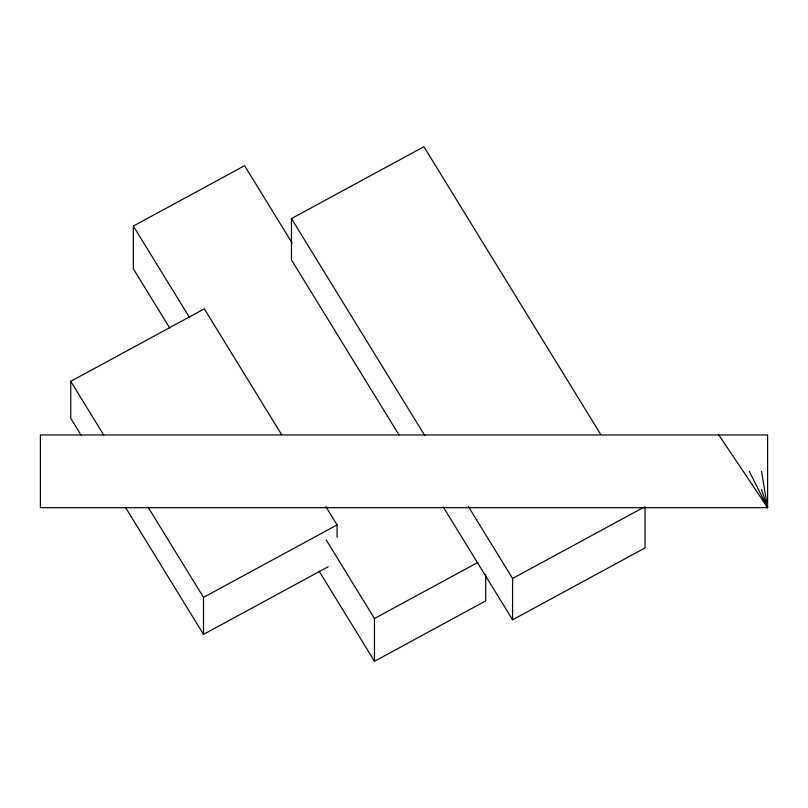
<?xml version="1.0" encoding="UTF-8"?>
<svg xmlns="http://www.w3.org/2000/svg" width="808" height="808" viewBox="0 0 808 808"><rect width="100%" height="100%" fill="white"/><g stroke="black" fill="none" stroke-linecap="round" stroke-linejoin="round"><path stroke-width="1.21" d="M169.68 327.967L133.35 268.832L133.35 226.058L244.602 165.701L292.163 243.117M399.051 435.027L291.466 259.913L291.466 218.594L423.927 146.723L600.819 434.633M81.325 435.512L70.751 418.312L70.751 381.315L204.323 308.848L281.608 434.623M328.25 566.711L203.515 634.391L203.515 597.395L337.087 524.927L325.856 506.656M485.719 574.508L485.719 600.92L374.468 661.277L374.468 618.504L478.013 562.338M645.047 506.616L645.047 547.935L512.575 619.797L512.575 578.477L643.936 507.212M718.807 434.957L767.6 507.676L40.4 507.676L40.4 434.957L767.6 434.957L767.6 507.676L749.299 471.316M291.466 218.594L424.796 435.603M468.357 506.505L512.575 578.477M443.269 507L512.575 619.797M133.35 226.058L189.496 317.453M326.25 540.017L374.468 618.504M318.978 570.963L374.468 661.277M70.751 381.315L103.778 435.068M148.036 507.091L203.515 597.395M125.573 507.535L203.515 634.391M761.5 489.496L767.6 507.676L761.5 471.316M337.087 524.927L337.087 537.259"/></g></svg>
